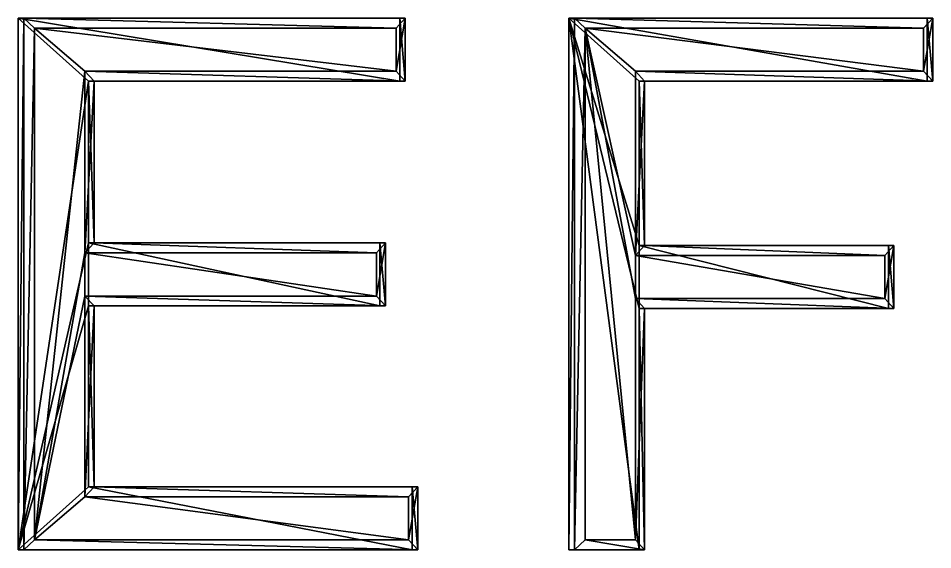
# Model space of a CAD drawing. Header units: metres. Extents: x -136 to 55, y -57 to 41.
# Drawn here: x -74.65 to -50.58, y 26.32 to 40.32 of the extents above; entities that cross this region are included whole.
import ezdxf

# ---------------------------------------------------------------- set-up
doc = ezdxf.new("R2010")
doc.units = ezdxf.units.M
doc.layers.get('0').update_dxf_attribs({"true_color": 0x57e057})

msp = doc.modelspace()

# ---------------------------------------------------------------- meshes
at = {"color": 74, "true_color": 0x58b11a}
mesh = msp.add_polyface(dxfattribs=at)
corners = [(-64.283, 26.325, -0.499), (-64.283, 27.984, -0.499), (-72.803, 27.984, 0.321), (-72.803, 32.744, 0.321), (-65.131, 32.744, -0.418), (-65.131, 34.404, -0.418), (-72.803, 34.404, 0.321), (-72.803, 38.662, 0.321), (-64.609, 38.662, -0.468), (-64.609, 40.321, -0.468), (-74.65, 40.321, 0.499), (-74.65, 26.325, 0.499), (-64.136, 26.325, 1.022), (-64.136, 27.984, 1.022), (-72.656, 27.984, 1.843), (-72.656, 32.744, 1.843), (-64.984, 32.744, 1.104), (-64.984, 34.404, 1.104), (-72.656, 34.404, 1.843), (-72.656, 38.662, 1.843), (-64.462, 38.662, 1.054), (-64.462, 40.321, 1.054), (-74.504, 40.321, 2.021), (-74.504, 26.325, 2.021), (-64.136, 26.325, 1.022), (-64.136, 27.984, 1.022), (-72.656, 27.984, 1.843), (-72.656, 32.744, 1.843), (-64.984, 32.744, 1.104), (-64.984, 34.404, 1.104), (-72.656, 34.404, 1.843), (-72.656, 38.662, 1.843), (-64.462, 38.662, 1.054), (-64.462, 40.321, 1.054), (-74.504, 40.321, 2.021), (-74.504, 26.325, 2.021), (-64.376, 26.587, 1.265), (-64.376, 27.722, 1.265), (-72.896, 27.722, 2.085), (-72.896, 33.006, 2.085), (-65.224, 33.006, 1.346), (-65.224, 34.142, 1.346), (-72.896, 34.142, 2.085), (-72.896, 38.924, 2.085), (-64.702, 38.924, 1.296), (-64.702, 40.059, 1.296), (-74.222, 40.059, 2.213), (-74.222, 26.587, 2.213)]
mesh.append_faces([[corners[k] for k in face] for face in [(8, 10, 9), (4, 6, 5)]], dxfattribs={"vtx0": -1, "color": 74})
mesh.append_faces([[corners[k] for k in face] for face in [(7, 10, 8), (6, 11, 7), (3, 6, 4), (2, 11, 3)]], dxfattribs={"vtx0": -1, "vtx1": -1, "color": 74})
mesh.append_faces([[corners[k] for k in face] for face in [(39, 42, 47), (3, 11, 6)]], dxfattribs={"vtx0": -1, "vtx1": -1, "vtx2": -1, "color": 74})
mesh.append_faces([[corners[k] for k in face] for face in [(43, 46, 47), (38, 47, 36), (7, 11, 10), (2, 0, 11)]], dxfattribs={"vtx0": -1, "vtx2": -1, "color": 74})
mesh.append_faces([[corners[k] for k in face] for face in [(0, 1, 12), (1, 2, 13), (2, 3, 14), (3, 4, 15), (4, 5, 16), (5, 6, 17), (6, 7, 18), (7, 8, 19), (8, 9, 20), (9, 10, 21), (10, 11, 22), (11, 0, 23), (12, 13, 24), (13, 14, 25), (14, 15, 26), (15, 16, 27), (16, 17, 28), (17, 18, 29), (18, 19, 30), (19, 20, 31), (20, 21, 32), (21, 22, 33), (22, 23, 34), (23, 12, 35), (24, 25, 36), (25, 26, 37), (26, 27, 38), (27, 28, 39), (28, 29, 40), (29, 30, 41), (30, 31, 42), (31, 32, 43), (32, 33, 44), (33, 34, 45), (34, 35, 46), (35, 24, 47), (37, 38, 36), (1, 0, 2)]], dxfattribs={"vtx1": -1, "color": 74})
mesh.append_faces([[corners[k] for k in face] for face in [(43, 44, 46), (42, 43, 47), (39, 40, 42), (38, 39, 47)]], dxfattribs={"vtx1": -1, "vtx2": -1, "color": 74})
mesh.append_faces([[corners[k] for k in face] for face in [(1, 13, 12), (2, 14, 13), (3, 15, 14), (4, 16, 15), (5, 17, 16), (6, 18, 17), (7, 19, 18), (8, 20, 19), (9, 21, 20), (10, 22, 21), (11, 23, 22), (0, 12, 23), (13, 25, 24), (14, 26, 25), (15, 27, 26), (16, 28, 27), (17, 29, 28), (18, 30, 29), (19, 31, 30), (20, 32, 31), (21, 33, 32), (22, 34, 33), (23, 35, 34), (12, 24, 35), (25, 37, 36), (26, 38, 37), (27, 39, 38), (28, 40, 39), (29, 41, 40), (30, 42, 41), (31, 43, 42), (32, 44, 43), (33, 45, 44), (34, 46, 45), (35, 47, 46), (24, 36, 47), (44, 45, 46), (40, 41, 42)]], dxfattribs={"vtx2": -1, "color": 74})
mesh = msp.add_polyface(dxfattribs=at)
corners = [(-58.31, 26.325, 0.276), (-58.31, 32.679, 0.276), (-51.746, 32.679, -0.356), (-51.746, 34.338, -0.356), (-58.31, 34.338, 0.276), (-58.31, 38.662, 0.276), (-50.725, 38.662, -0.454), (-50.725, 40.321, -0.454), (-60.158, 40.321, 0.454), (-60.158, 26.325, 0.454), (-58.164, 26.325, 1.798), (-58.164, 32.679, 1.798), (-51.6, 32.679, 1.166), (-51.6, 34.338, 1.166), (-58.164, 34.338, 1.798), (-58.164, 38.662, 1.798), (-50.578, 38.662, 1.067), (-50.578, 40.321, 1.067), (-60.011, 40.321, 1.976), (-60.011, 26.325, 1.976), (-58.164, 26.325, 1.798), (-58.164, 32.679, 1.798), (-51.6, 32.679, 1.166), (-51.6, 34.338, 1.166), (-58.164, 34.338, 1.798), (-58.164, 38.662, 1.798), (-50.578, 38.662, 1.067), (-50.578, 40.321, 1.067), (-60.011, 40.321, 1.976), (-60.011, 26.325, 1.976), (-58.404, 26.587, 2.04), (-58.404, 32.941, 2.04), (-51.84, 32.941, 1.408), (-51.84, 34.076, 1.408), (-58.404, 34.076, 2.04), (-58.404, 38.924, 2.04), (-50.818, 38.924, 1.31), (-50.818, 40.059, 1.31), (-59.729, 40.059, 2.168), (-59.729, 26.587, 2.168)]
mesh.append_faces([[corners[k] for k in face] for face in [(8, 0, 9), (6, 8, 7), (2, 4, 3)]], dxfattribs={"vtx0": -1, "color": 74})
mesh.append_faces([[corners[k] for k in face] for face in [(5, 8, 6), (1, 4, 2)]], dxfattribs={"vtx0": -1, "vtx1": -1, "color": 74})
mesh.append_faces([[corners[k] for k in face] for face in [(38, 31, 34), (8, 4, 1)]], dxfattribs={"vtx0": -1, "vtx1": -1, "vtx2": -1, "color": 74})
mesh.append_faces([[corners[k] for k in face] for face in [(38, 30, 31), (38, 34, 35), (8, 1, 0), (8, 5, 4)]], dxfattribs={"vtx0": -1, "vtx2": -1, "color": 74})
mesh.append_faces([[corners[k] for k in face] for face in [(0, 1, 10), (1, 2, 11), (2, 3, 12), (3, 4, 13), (4, 5, 14), (5, 6, 15), (6, 7, 16), (7, 8, 17), (8, 9, 18), (9, 0, 19), (10, 11, 20), (11, 12, 21), (12, 13, 22), (13, 14, 23), (14, 15, 24), (15, 16, 25), (16, 17, 26), (17, 18, 27), (18, 19, 28), (19, 10, 29), (20, 21, 30), (21, 22, 31), (22, 23, 32), (23, 24, 33), (24, 25, 34), (25, 26, 35), (26, 27, 36), (27, 28, 37), (28, 29, 38), (29, 20, 39)]], dxfattribs={"vtx1": -1, "color": 74})
mesh.append_faces([[corners[k] for k in face] for face in [(35, 36, 38), (31, 32, 34)]], dxfattribs={"vtx1": -1, "vtx2": -1, "color": 74})
mesh.append_faces([[corners[k] for k in face] for face in [(1, 11, 10), (2, 12, 11), (3, 13, 12), (4, 14, 13), (5, 15, 14), (6, 16, 15), (7, 17, 16), (8, 18, 17), (9, 19, 18), (0, 10, 19), (11, 21, 20), (12, 22, 21), (13, 23, 22), (14, 24, 23), (15, 25, 24), (16, 26, 25), (17, 27, 26), (18, 28, 27), (19, 29, 28), (10, 20, 29), (21, 31, 30), (22, 32, 31), (23, 33, 32), (24, 34, 33), (25, 35, 34), (26, 36, 35), (27, 37, 36), (28, 38, 37), (29, 39, 38), (20, 30, 39), (38, 39, 30), (36, 37, 38), (32, 33, 34)]], dxfattribs={"vtx2": -1, "color": 74})

doc.saveas('drawing.dxf')
